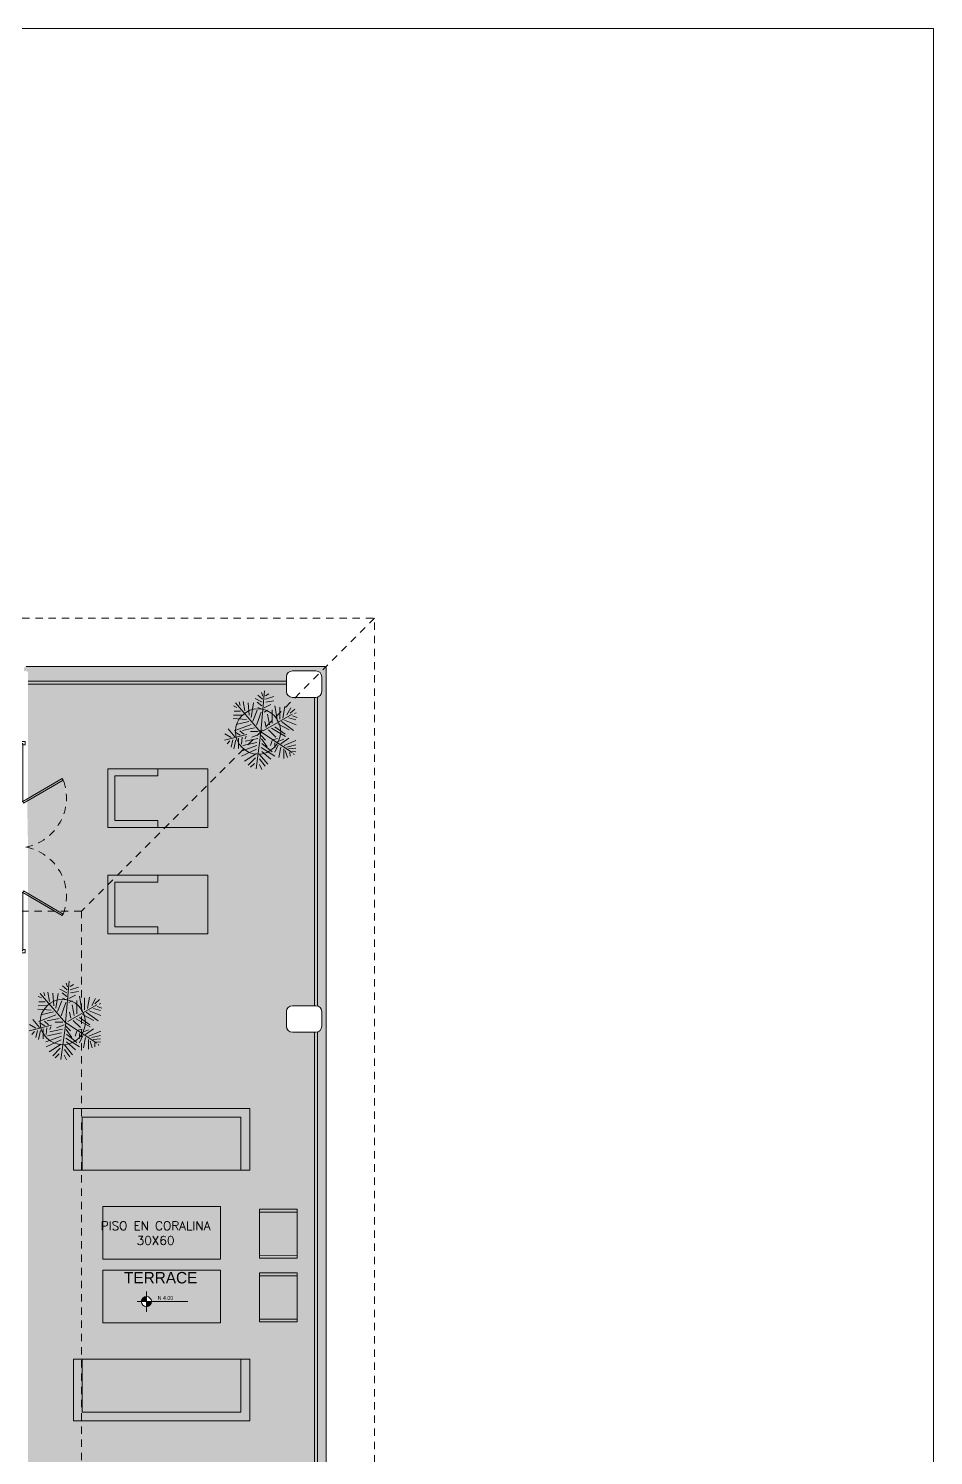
# Model space of a CAD drawing. Header units: metres. Extents: x 8 to 2416, y -346 to 476.
# Drawn here: x 229.57 to 244.97, y -186.77 to -162.48 of the extents above; entities that cross this region are included whole.
import ezdxf

# ---------------------------------------------------------------- set-up
doc = ezdxf.new("R2010")
doc.units = ezdxf.units.M
doc.linetypes.add('0', pattern=[0])
doc.linetypes.add('HIDDEN2', pattern=[0.1875, 0.125, -0.0625])
doc.layers.get('0').update_dxf_attribs({"color": 250, "linetype": '0', "lineweight": 20})
doc.layers.get('Defpoints').update_dxf_attribs({"color": 6})
for name, color, linetype, lineweight in [('01_Mobiliario', 19, 'Continuous', 0), ('A-DOOR', 35, 'Continuous', 5), ('A-WALL', 250, 'Continuous', 20), ('baños', 140, 'Continuous', 0), ('MOBILIARIOS', 252, 'Continuous', 0), ('muros bajitos', 252, 'Continuous', 5), ('piso', 253, 'Continuous', 0), ('SE-3', 253, 'Continuous', 5), ('textos', 7, 'Continuous', 0)]:
    doc.layers.add(name, color=color, linetype=linetype, lineweight=lineweight)
doc.layers.add('ARBOLES CTB', color=7, linetype='Continuous', lineweight=0, true_color=0x4f6a34, transparency=0.3)
doc.layers.add('Techos 1', color=7, linetype='HIDDEN2', lineweight=9, true_color=0x42391a)
doc.styles.add('ESC100-2mm', font='arial.ttf', dxfattribs={"height": 0.15})
doc.styles.get("Standard").update_dxf_attribs({"font": 'arial.ttf', "height": 0.1875})

# ---------------------------------------------------------------- blocks, each defined once
blk = doc.blocks.new('A$C309F5F81')
at = {"linetype": 'ByBlock'}
for p, q in [((0.6136189964782375, 0.8664082550321943), (0.5640721631448855, 0.9489838383655176)), ((0.5742355798116137, 0.6593341716988554), (0.6491911631449625, 0.9553357550321486)), ((0.1919754131449167, 0.7471233383655083), (0.1449694131449064, 0.7623680050321688)), ((0.5492164131449613, 0.4753283383655109), (0.1601556631449625, 0.8085645050321766)), ((0.2183837464783096, 0.790721505032149), (0.1980568298116054, 0.8377260883655246)), ((0.2680613298115873, 0.7444505050321588), (0.2680613298115873, 0.8282964216988482)), ((0.3188785798116101, 0.7101498383655205), (0.3226899131449841, 0.8359188383655116)), ((0.3773184964782672, 0.6656860883654865), (0.3658846631449819, 0.8397300050321626)), ((0.4014567464782317, 0.6351966716988606), (0.4408401631449692, 0.8003478383655072)), ((0.4408401631449692, 0.6034368383655071), (0.5272295798116033, 0.8282964216988482)), ((0.603455579811623, 0.8168629216988386), (0.4992800798116264, 0.9057904216988497)), ((0.5704243298116012, 0.6987163383655108), (0.5246887464782617, 0.7520728383655175)), ((0.5818581631448865, 0.7482616716988666), (0.5424747464782627, 0.8130517550321876)), ((0.6237824964783272, 0.7698583383655198), (0.7559074964783008, 0.7698583383655198)), ((0.6453798298115885, 0.8448115883654843), (0.7381214131449383, 0.8664082550321943)), ((0.6453798298115885, 0.8054293383655242), (0.7635300798115736, 0.8308372550321899)), ((0.6568137464782353, 0.8841937550321965), (0.6961971631449728, 0.9197647550321442)), ((0.2627119131449831, 0.6875512550321439), (0.1407504131449855, 0.7104183383655247)), ((0.3226899131449841, 0.6313855050321528), (0.1575336631449886, 0.6428190050321625)), ((0.3506394131449611, 0.6034368383655071), (0.1600744964782166, 0.5729474216988244)), ((0.3976454131449714, 0.5831105050321632), (0.2566274131449404, 0.5272132550321764)), ((0.4878461631449795, 0.5602434216988392), (0.5196069964782168, 0.7177722550321839)), ((0.5348521631449898, 0.5132389216988251), (0.5348521631449898, 0.6148703383655167)), ((0.5704243298116012, 0.496723755032189), (0.609807746478225, 0.5958145050321484)), ((0.5958329964782365, 0.6694972550321943), (0.6314050798116, 0.6809308383655086)), ((0.609807746478225, 0.720313005032164), (0.6987379964783145, 0.7304761716988644)), ((0.6263233298115551, 0.5170500883655329), (0.6618954964782802, 0.6822012550321794)), ((0.6771406631449395, 0.5284835883654857), (0.7165240798115633, 0.713961088365533)), ((0.7203354131449373, 0.5284835883654857), (0.7914795798115506, 0.736828171698857)), ((0.7673414131449476, 0.5361060050321491), (0.8588125798116266, 0.7292057550321935)), ((0.8232404131449016, 0.5322948383654982), (0.9248750798115566, 0.6898235883654813)), ((0.8778690798115463, 0.5475395050321588), (0.9769628298116118, 0.6428190050321625)), ((0.9528245798116473, 0.5602434216988392), (1.003641913144918, 0.6110591716988658)), ((0.5388216631449154, 0.4769296716988372), (-3.521734015521361e-09, 0.4306633383655019)), ((0.0711442464782408, 0.452260005032155), (0.02413816314498263, 0.4700455050321573)), ((0.06733291314498047, 0.4166890050321506), (0.04192424647823145, 0.3734956716988442)), ((0.1105276631449783, 0.4560711716988628), (0.05716949647825231, 0.5157796716988621)), ((0.1105276631449783, 0.4166890050321506), (0.07749641314495648, 0.3061647550321815)), ((0.1517239131449628, 0.4599320883655302), (0.1029049964782303, 0.5526210883654805)), ((0.1499110798116021, 0.4128778383654996), (0.1321249964782396, 0.3087055883655232)), ((0.1971257464783207, 0.4622022550321496), (0.1499110798116021, 0.5234020883655255)), ((0.2253398298116167, 0.4339873383655224), (0.1816718298115916, 0.3455470050321985)), ((0.2425276631449265, 0.4641480883655156), (0.2210552464782154, 0.5157796716988621)), ((0.2794245798116322, 0.4319315050321499), (0.2540159131448831, 0.3887381716988436)), ((0.452274079811616, 0.5322948383654982), (0.2794951631449862, 0.473856671698865)), ((0.5258492464782307, 0.4487156716988459), (0.3074447464783248, 0.06733083836548914)), ((0.448462746478242, 0.3633325050321439), (0.3074447464783248, 0.3900107550321756)), ((0.484034913144967, 0.406525838365507), (0.4052680798116057, 0.4255817550321801)), ((0.5131208298116121, 0.377038755032185), (0.6071328298116327, 0.2792185050321443)), ((0.5388216631449154, 0.4769296716988372), (0.8105360798115839, 0.06606042169881832)), ((0.5492164131449613, 0.4753283383655109), (1.023968829811622, 0.5399171716988569)), ((0.5869399131449313, 0.473856671698865), (0.6491911631449625, 0.4141482550321705)), ((0.6301346631449292, 0.468775171698848), (0.7355805798115966, 0.3950923383654974)), ((0.6923858298115988, 0.4649639216988355), (0.8029134964783111, 0.3277615050321963)), ((0.744473579811654, 0.473856671698865), (0.8588125798116266, 0.2921904216988302)), ((0.7952909131449246, 0.4649639216988355), (0.8981959964782504, 0.3468173383655078)), ((0.8346743298115484, 0.4929125883654812), (0.9642584964782941, 0.3861995883655247)), ((0.8931142464783193, 0.4929125883654812), (0.988396663144897, 0.4217705883655292)), ((0.9680697464783066, 0.496723755032189), (1.031591413144895, 0.4649639216988355)), ((0.4014567464782317, 0.2604305883655336), (0.1969170798116124, 0.2960016716988427)), ((0.3582619964782339, 0.1892885883655246), (0.2083509964782593, 0.1626103383654929)), ((0.3735072464782547, 0.22867075503218), (0.2159735798116458, 0.22867075503218)), ((0.4255949964783099, 0.3277615050321963), (0.2515456631448956, 0.3277615050321963)), ((0.4052680798116057, 0.205803671698856), (0.5196069964782168, 0.04827492169881609)), ((0.4332175798115827, 0.2528082550321749), (0.511984413144944, 0.1067130050321445)), ((0.4726009964783202, 0.2921904216988302), (0.5704243298116012, 0.1575287550321711)), ((0.4916574964782399, 0.3391950050321491), (0.5983738298115782, 0.1537175883655202)), ((0.6961971631449728, 0.2134260883655195), (0.6237824964783272, 0.1092538383654862)), ((0.6404348298115679, 0.3125194216988341), (0.6264599964782178, 0.2578925050321565)), ((0.6707884964782238, 0.2629714216988184), (0.635216413144974, 0.1740438383655025)), ((0.6517346631449641, 0.3294928383654785), (0.7203379964782357, 0.3510895050321885)), ((0.6843584964782963, 0.2931928383654956), (0.7491505798115554, 0.2957335883655325)), ((0.7101719131449613, 0.2489970883655239), (0.8067248298115715, 0.2947312550321719)), ((0.7381214131449383, 0.2134260883655195), (0.8740577464782859, 0.2413747550321652)), ((0.3150673298115976, 0.1346616716988471), (0.2235961631449186, 0.08384592169882055)), ((0.2947404131448934, 0.09146833836548396), (0.2401117464782487, 0.03175983836548468)), ((0.2985516631449059, 0.03557100503219246), (0.2909290798116331, 0.01270392169881163)), ((0.3303124964782569, 0.06351967169883821), (0.3506394131449611, 5.032187999631788e-09)), ((0.3544507464782214, 0.1105241716988523), (0.3811298298116412, 0.02032625503217034)), ((0.3862115798115724, 0.1664215050321438), (0.448462746478242, 0.01270392169881163)), ((0.7203354131449373, 0.1702326716988516), (0.653002413144975, 0.0165150883655194)), ((0.7381214131449383, 0.1346616716988471), (0.7101719131449613, 0.02032625503217034)), ((0.7635300798115736, 0.113065005032194), (0.7533666631449591, 0.02032625503217034)), ((0.7635300798115736, 0.1740438383655025), (0.8880324964782744, 0.1765846716988442)), ((0.7851274131449486, 0.1562583383655003), (0.8740577464782859, 0.1270393383654884)), ((0.792750079811583, 0.06606042169881832), (0.7991022464782986, 0.02032625503217034)), ((0.8067248298115715, 0.09527950503219174), (0.8600829964782974, 0.09146833836548396)), ((0.8245108298115724, 0.04827492169881609), (0.8422969131449349, 0.04192300503218505))]:
    blk.add_line(p, q, dxfattribs=at)
blk = doc.blocks.new('A$C2f9b60d5')
at = {"layer": 'A-DOOR'}
for p, q in [((1.633476927054289e-05, 0.1005227153823967), (1.4210854715202e-14, 0.000522715274215102)), ((0.03499999968198608, 0.00051699810502015), (0, 0.0005227152742079966)), ((1.633476927054289e-05, 0.1005227153823967), (0.06001633402468087, 0.1005129145209622)), ((0.03500980054343472, 0.06051699736043048), (0.03499999968198608, 0.00051699810502015)), ((0.06000980011680213, 0.0605129136681839), (0.03500980054343472, 0.06051699736043048)), ((0.06000980011680213, 0.0605129136681839), (0.0600163340244535, 0.1005129131717837)), ((3.540009737625837, 0.06000980278508194), (3.540016271533489, 0.1000098022886817)), ((3.540009737625837, 0.06000980278508194), (3.565009737199205, 0.06000571909283536)), ((3.600016270789126, 0.1000000027764258), (3.540016271533716, 0.1000098036378603)), ((3.565009737199205, 0.06000571909283536), (3.564999936337756, 5.719837425033347e-06)), ((3.564999936337756, 5.719837425033347e-06), (3.599999936019799, 2.668237186753686e-09)), ((3.600016270789126, 0.1000000027764258), (3.600016270789126, 0))]:
    blk.add_line(p, q, dxfattribs=at)
for points in [[(0.6314092330019889, 0.7340958971768075), (1.024707454436111, 0.06038800207075923), (1.050863378287204, 0.07565734714647476), (0.6575651568530816, 0.7493652422525443)], [(2.965838793269256, 0.7337145734945238), (2.572320495568988, 0.06013520305140219), (2.546169561538136, 0.07541309233165805), (2.939687859238404, 0.7489924627748081)], [(0.04460117791131779, 0.0605154306310709), (1.024707454436111, 0.06038800207075923), (1.02470250717073, 0.03010128506361553), (0.04459623064587959, 0.03022871362392721)], [(3.552426772093781, 0.06000777449115446), (2.572320495568988, 0.06013520305140219), (2.572315548303663, 0.02984848604425849), (3.552421824828457, 0.02972105748401077)]]:
    blk.add_lwpolyline(points, close=True, dxfattribs=at)
at = {"layer": 'A-DOOR', "linetype": 'HIDDEN2'}
for centre, start, end in [((0.9599614829443794, -0.04884636815482679), 10.76134296711832, 110.7488073156987), ((2.637030777241819, -0.04912031355443247), 69.23247441770859, 169.2199387662857)]:
    blk.add_arc(centre, 0.8535720901146175, start, end, dxfattribs=at)
blk = doc.blocks.new('PL BASE 2N NASAS 09')
at = {"layer": 'textos', "transparency": 33554534}
h = blk.add_hatch(color=256, dxfattribs=at)
h.dxf.hatch_style = 1
h.paths.add_polyline_path([(181.6118239073368, -15.86215013340063, 0.4142135623730951), (181.5252787192755, -15.9486953216134), (181.6118239073368, -15.9486953216134)])
h.paths.add_polyline_path([(181.6983690955496, -15.9486953216134), (181.6118239073368, -15.9486953216134), (181.6118239073368, -16.03524050982617, 0.4142135623730951)])
at = {"layer": 'A-WALL'}
for points in [[(184.4975462980298, -5.211728172700191), (184.0975462980298, -5.211728172700191, 0.414213562373095), (183.9975462980298, -5.311728172700185), (183.9975462980298, -5.561728172700185, 0.414213562373095), (184.0975462980298, -5.66172817270018), (184.4975462980298, -5.66172817270018, 0.414213562373095), (184.5975462980298, -5.561728172700185), (184.5975462980298, -5.311728172700185, 0.414213562373095)], [(184.4975462980298, -10.91172817270029), (184.0975462980298, -10.91172817270029, 0.414213562373095), (183.9975462980298, -11.01172817270029), (183.9975462980298, -11.26172817270029, 0.414213562373095), (184.0975462980298, -11.36172817270028), (184.4975462980298, -11.36172817270028, 0.414213562373095), (184.5975462980298, -11.26172817270029), (184.5975462980298, -11.01172817270029, 0.414213562373095)]]:
    blk.add_lwpolyline(points, format="xyb", close=True, dxfattribs=at)
at = {"layer": 'muros bajitos'}
for p, q in [((183.9975462263344, -5.388858893364954), (179.5975462263343, -5.388858893364954)), ((183.9975462263343, -5.436728172737503), (179.5975462263343, -5.436728172737503)), ((184.4743658247458, -5.661728172737497), (184.4743658247458, -10.91172817273761)), ((184.5243658247458, -5.658064609982461), (184.5243658247458, -10.91539173549273)), ((184.4743658247458, -11.3617281727376), (184.4743658247458, -24.76172817273761)), ((184.5243658247458, -11.35806460998256), (184.5243658247458, -24.76539173549264))]:
    blk.add_line(p, q, dxfattribs=at)
at = {"layer": 'piso'}
for p, q in [((179.5675462263342, -5.134908574326204), (184.6325462980298, -5.134908574326204)), ((184.6725462980297, -5.174908574326204), (184.6725462980299, -25.24854777111161))]:
    blk.add_line(p, q, dxfattribs=at)
blk.add_arc((184.6325462980298, -5.174908574326204), 0.04, 3.053332494204976e-13, 90, dxfattribs=at)
at = {"layer": 'Techos 1'}
for p, q in [((157.447546261613, -4.311728172737816), (185.4975462980297, -4.311728172737475)), ((185.4975462980297, -4.311728172737475), (180.5083658886492, -9.300908582120123)), ((185.4975462980299, -26.11172817273751), (185.4975462980297, -4.311728172737475))]:
    blk.add_line(p, q, dxfattribs=at)
blk.add_lwpolyline([(180.5083658886492, -9.300908582120115), (177.1135463058211, -9.300908582120115), (177.1135463058212, -21.12254776335566), (180.5083658886493, -21.12254776335566)], close=True, dxfattribs=at)
at = {"layer": 'textos'}
for p, q in [((181.6118239073368, -15.77471734776577), (181.6118239073368, -16.12267329546103)), ((181.458008491498, -15.9486953216134), (182.3188824713981, -15.9486953216134))]:
    blk.add_line(p, q, dxfattribs=at)
blk.add_circle((181.6118239073368, -15.9486953216134), 0.08654518812586502, dxfattribs=at)
at = {"color": 1, "rotation": 270}
blk.add_blockref('A$C2f9b60d5', (179.4470235827015, -6.41173457673775), dxfattribs=at)
at = {"layer": 'baños', "linetype": 'Continuous', "flags": 8}
for tag, p in [('MODELNUMBER', (167.1329024166141, -5.630616461235325, 2.857834639711941e-07)), ('TRADENAME', (167.1329024166694, -5.630658418648187, 2.857834639711941e-07)), ('MATERIAL', (167.132902416781, -5.630742991131916, 2.857834639711941e-07)), ('PRODUCT', (167.1329024167253, -5.630700704890165, 2.857834639711941e-07)), ('MODELNUMBER', (168.3076463902173, -5.630616461235325, 2.857834639711941e-07)), ('TRADENAME', (168.3076463902726, -5.630658418648187, 2.857834639711941e-07)), ('MATERIAL', (168.3076463903842, -5.630742991131916, 2.857834639711941e-07)), ('PRODUCT', (168.3076463903285, -5.630700704890165, 2.857834639711941e-07))]:
    blk.add_attdef(tag, p, '', height=2.537174511142602e-05, rotation=180.0000755047861, dxfattribs=at)
at = {"layer": 'textos', "insert": (180.1535429593516, -15.64193584075565), "char_height": 0.195, "width": 3.404876511770499, "attachment_point": 7}
blk.add_mtext('\\pxqc;{\\fChampagne & Limousines|b0|i0|c0|p34;TERRACE }', dxfattribs=at)
at = {"layer": 'textos', "insert": (181.804791628074, -15.85330806900663), "char_height": 0.065, "attachment_point": 1, "style": 'ESC100-2mm'}
blk.add_mtext_dynamic_manual_height_columns('{\\Ftxt|c0;N 4.00}', width=2.216942068900153, gutter_width=0.5, heights=[0], dxfattribs=at)
blk = doc.blocks.new('PL MUEBLES 2N NASAS 09')
at = {"layer": '01_Mobiliario'}
for p, q in [((230.7856635885726, 47.30498834352338), (232.7856635885726, 47.30498834352338)), ((230.7856635885726, 47.30498834352338), (230.7856635885726, 46.4049883435234)), ((230.7856635885726, 46.4049883435234), (232.7856635885726, 46.4049883435234))]:
    blk.add_line(p, q, dxfattribs=at)
at = {"layer": 'MOBILIARIOS'}
for p, q in [((230.8717521683628, 54.83786004731053), (230.8717521683628, 55.83786004731053)), ((230.8717521683628, 55.83786004731053), (232.5717521683629, 55.83786004731053)), ((230.991752168363, 54.95786004731042), (230.991752168363, 55.71786004731064)), ((231.721752168363, 55.71786004731064), (230.991752168363, 55.71786004731064)), ((231.721752168363, 55.83786004731053), (231.721752168363, 55.71786004731064)), ((232.5717521683629, 55.83786004731053), (232.5717521683629, 54.83786004731053)), ((231.721752168363, 54.95786004731042), (230.991752168363, 54.95786004731042)), ((231.721752168363, 54.83786004731053), (231.721752168363, 54.95786004731042)), ((232.5717521683629, 54.83786004731053), (230.8717521683628, 54.83786004731053)), ((230.8717521683628, 53.03019877373561), (230.8717521683628, 54.03019877373561)), ((230.8717521683628, 54.03019877373561), (232.5717521683629, 54.03019877373561)), ((231.721752168363, 54.03019877373561), (231.721752168363, 53.91019877373571)), ((232.5717521683629, 54.03019877373561), (232.5717521683629, 53.03019877373561)), ((230.991752168363, 53.1501987737355), (230.991752168363, 53.91019877373571)), ((231.721752168363, 53.91019877373571), (230.991752168363, 53.91019877373571)), ((232.5717521683629, 53.03019877373561), (230.8717521683628, 53.03019877373561)), ((231.721752168363, 53.1501987737355), (230.991752168363, 53.1501987737355)), ((231.721752168363, 53.03019877373561), (231.721752168363, 53.1501987737355)), ((230.2856635885726, 49.00793484732898), (230.2856635885726, 50.0579348473286)), ((230.2856635885726, 50.0579348473286), (233.2856635885726, 50.0579348473286)), ((233.2856635885726, 50.0579348473286), (233.2856635885726, 49.00793484732898)), ((230.4356635885727, 49.00793484732898), (230.4356635885727, 49.90793484732896)), ((230.4356635885727, 49.90793484732896), (233.1356635885725, 49.90793484732896)), ((233.1356635885725, 49.90793484732896), (233.1356635885725, 49.00793484732898)), ((233.2856635885726, 49.00793484732898), (230.2856635885726, 49.00793484732898)), ((230.7856635885726, 48.38947561081008), (232.7856635885726, 48.38947561081008)), ((230.7856635885726, 48.38947561081008), (230.7856635885726, 47.4894756108101)), ((232.7856635885726, 47.4894756108101), (232.7856635885726, 48.38947561081008)), ((234.0918932481211, 48.29099597572289), (233.451334571412, 48.29099597572289)), ((233.4517508178867, 48.34109508459809), (233.4517508178867, 47.51109508459817)), ((234.0918932481211, 48.34099424308167), (233.4517508178867, 48.34099424308167)), ((233.4517508178867, 48.34099424308167), (233.4517508178867, 47.51099424308163)), ((234.0918932481211, 47.50574078366739), (234.0918932481211, 48.33574078366743)), ((234.0918932481211, 47.50563994215108), (234.0918932481211, 48.335639942151)), ((230.7856635885726, 47.4894756108101), (232.7856635885726, 47.4894756108101)), ((233.4517508178867, 47.55617556827323), (234.0918932481211, 47.55566665050637)), ((233.4517508178867, 47.50566491780498), (234.0918932481211, 47.50566491780498)), ((232.7856635885726, 46.4049883435234), (232.7856635885726, 47.30498834352338)), ((234.0918932481211, 47.20660954995273), (233.451334571412, 47.20660954995273)), ((234.0918932481211, 47.25660781731139), (233.4517508178867, 47.25660781731139)), ((233.4517508178867, 47.25660781731139), (233.4517508178867, 46.42660781731146)), ((234.0918932481211, 46.4212535163808), (234.0918932481211, 47.25125351638084)), ((233.4517508178867, 46.47178914250296), (234.0918932481211, 46.4712802247362)), ((233.4517508178867, 46.42127849203482), (234.0918932481211, 46.42127849203482)), ((233.2856635885726, 45.78652910700438), (230.2856635885726, 45.7865291070045)), ((230.2856635885726, 45.7865291070045), (230.2856635885726, 44.73652910700488)), ((230.4356635885727, 45.7865291070045), (230.4356635885727, 44.88652910700441)), ((233.1356635885725, 44.88652910700452), (233.1356635885725, 45.7865291070045)), ((233.2856635885726, 44.73652910700488), (233.2856635885726, 45.7865291070045)), ((230.2856635885726, 44.73652910700488), (233.2856635885726, 44.73652910700488)), ((230.4356635885727, 44.88652910700441), (233.1356635885725, 44.88652910700452))]:
    blk.add_line(p, q, dxfattribs=at)
for points in [[(233.4517508178867, 48.34099424308167), (234.0918932481211, 48.34099424308167), (234.0918932481211, 47.50566491780498), (233.4517508178867, 47.50566491780498)], [(233.4517508178867, 47.25660781731139), (234.0918932481211, 47.25660781731139), (234.0918932481211, 46.42127849203482), (233.4517508178867, 46.42127849203482)]]:
    blk.add_lwpolyline(points, close=True, dxfattribs=at)
at = {"layer": 'piso'}
for centre in [(233.4278648605542, 56.47362203103154), (230.1034518905946, 51.52649950031949)]:
    blk.add_circle(centre, 0.3854807164790452, dxfattribs=at)
blk.add_blockref('PL BASE 2N NASAS 09', (49.91427858474094, 62.7170073077223))
at = {"layer": 'ARBOLES CTB', "xscale": -1.298522266356366, "yscale": 1.298522266356366, "zscale": 1.298522266356366, "rotation": 90}
for p in [(234.0943170283409, 57.16813947408417), (230.7699040583813, 52.22101694337212)]:
    blk.add_blockref('A$C309F5F81', p, dxfattribs=at)

msp = doc.modelspace()

# ---------------------------------------------------------------- hatches: boundary and pattern name
at = {"layer": 'SE-3', "true_color": 0xffc78f, "transparency": 33554483}
h = msp.add_hatch(color=31, dxfattribs=at)
h.dxf.hatch_style = 1
edge = h.paths.add_edge_path()
edge.add_line((234.1118248828085, -173.8632238283949), (234.0618248827708, -173.8632238283949))
edge.add_arc((234.0618248827708, -173.7632238283949), 0.1000000000000227, 180, 270, ccw=False)
edge.add_line((233.9618248827707, -173.7632238283949), (233.9618248827707, -173.6382238284322))
edge.add_line((233.9618248827707, -173.6382238284322), (229.5618248827708, -173.6382238284322))
edge.add_line((229.5618248827708, -173.6382238284322), (229.5618248827708, -174.5732383998171))
edge.add_line((229.5618248827708, -174.5732383998171), (229.5618248827721, -175.5853187066374))
edge.add_line((229.5618248827721, -175.5853187066374), (230.1453980646193, -175.2446394654345))
edge.add_line((230.1453980646193, -175.2446394654345), (230.1606674096949, -175.2707953892855))
edge.add_arc((229.3624557992876, -175.5731917153769), 0.8535720901145886, -76.4926385602086, 20.748807315706927, ccw=False)
edge.add_line((229.561824882763, -176.4031539323342), (229.5618248827631, -176.4203646462384))
edge.add_arc((229.362181853888, -177.2502610096743), 0.8535720901145907, -17.181386444612883, 76.47372620795852, ccw=False)
edge.add_line((230.1776627583398, -177.5024042378149), (230.4726444733901, -177.5024042378149))
edge.add_line((230.4726444733901, -177.5024042378149), (234.1118248828085, -173.8632238283949))
edge = h.paths.add_edge_path()
edge.add_line((230.1453986187543, -175.2446404146509), (229.5465560918169, -175.5942336173942))
edge.add_line((229.5465560918169, -175.5942336173942), (229.561824882763, -176.4031539323342))
edge.add_arc((229.3666580736794, -175.5786057960074), 0.8473309344571432, 283.3165756940752, 383.212228695693)
edge = h.paths.add_edge_path()
edge.add_line((229.5618248827631, -176.4203646462384), (229.5618248827682, -177.1596091516274))
edge.add_line((229.5618248827682, -177.1596091516274), (230.0438102440501, -177.502405510525))
edge.add_line((230.0438102440501, -177.502405510525), (230.1776627583398, -177.5024042378149))
edge.add_arc((229.362181853888, -177.2502610096743), 0.8535720901146279, 342.8186135553871, 436.4737262079585)
edge = h.paths.add_edge_path()
edge.add_line((230.4726444733902, -177.5024042378149), (230.1776627583398, -177.5024042378149))
edge.add_arc((229.3621818538882, -177.2502610096743), 0.8535720901144566, 339.2324744177048, 342.8186135553855, ccw=False)
edge.add_line((230.1602946302173, -177.5529180916708), (230.145016740937, -177.5790690257018))
edge.add_line((230.145016740937, -177.5790690257018), (230.0137907728898, -177.5024042378149))
edge.add_line((230.0137907728898, -177.5024042378149), (229.5618248827705, -177.5024042378149))
edge.add_line((229.5618248827705, -177.5024042378149), (229.5618248827757, -178.253238399863))
edge.add_line((229.5618248827757, -178.253238399863), (229.5618248823491, -180.1732514967907))
edge.add_line((229.5618248823491, -180.1732514967907), (229.5618248757619, -186.6531737922004))
edge.add_line((229.5618248757619, -186.6531737922004), (229.5618248828334, -188.5732092568259))
edge.add_line((229.5618248828334, -188.5732092568259), (229.5618248828166, -189.3240434190504))
edge.add_line((229.5618248828166, -189.3240434190504), (230.0143273571776, -189.3240434190504))
edge.add_line((230.0143273571776, -189.3240434190504), (230.1455394548771, -189.2473867344931))
edge.add_line((230.1455394548771, -189.2473867344931), (230.107615943455, -189.9929601717419))
edge.add_arc((229.9428121150796, -189.6373936860227), 0.3919028293006768, 53.08821326406428, 294.8675586777856, ccw=False)
edge.add_line((230.1781829667207, -189.3240434190504), (230.4726444733902, -189.3240434190504))
edge.add_line((230.4726444733902, -189.3240434190504), (230.4726444733902, -177.5024042378149))
h.paths.add_polyline_path([(229.5618248827682, -177.1596091516274), (229.5618248827687, -177.2383568879353), (230.0137907728898, -177.5024042378149), (230.0438102440501, -177.502405510525)], flags=17)
h.paths.add_polyline_path([(229.5618248827687, -177.2383568879353), (229.5618248827705, -177.5024042378149), (230.0137907728898, -177.5024042378149)], flags=17)
h.paths.add_polyline_path([(230.1453986187543, -175.2446404146509), (230.1453980646193, -175.2446394654345), (229.5618248827574, -175.585318706646), (229.5465560918169, -175.5942336173942)], flags=0)
edge = h.paths.add_edge_path()
edge.add_line((234.5968248827707, -173.3364055027311), (229.5318248110752, -173.3364055027311))
edge.add_arc((229.5318248110753, -173.3764055027312), 0.04000000000004889, 90.0000000000814, 167.7626403239091)
edge.add_line((229.4927336953826, -173.3679270197356), (229.4918248110752, -173.4132251011052))
edge.add_line((229.4918248110752, -173.4132251011052), (229.5218248827708, -173.4132251011052))
edge.add_arc((229.5218248827708, -173.4532251011051), 0.03999999999996362, -4.069988790433854e-11, 90.0000000000407, ccw=False)
edge.add_line((229.5618248827708, -173.4532251011052), (229.5618248827708, -173.6382238284322))
edge.add_line((229.5618248827708, -173.6382238284322), (233.9618248827707, -173.6382238284322))
edge.add_line((233.9618248827707, -173.6382238284322), (233.9618248827707, -173.5132251011051))
edge.add_arc((234.0618248827708, -173.5132251011051), 0.1000000000000227, 90, 180, ccw=False)
edge.add_line((234.0618248827708, -173.4132251011051), (234.4618248827707, -173.4132251011051))
edge.add_arc((234.4618248827707, -173.5132251011051), 0.09999999999999432, 44.99999999998852, 90, ccw=False)
edge.add_line((234.5325355608894, -173.4425144229864), (234.6260043170185, -173.3490456668949))
edge.add_arc((234.5968248827707, -173.3764055027312), 0.04000000000007836, 43.15669113182741, 89.99999999995929)
edge = h.paths.add_edge_path()
edge.add_line((234.4886444094868, -173.8632238283949), (234.1118248828085, -173.8632238283949))
edge.add_line((234.1118248828085, -173.8632238283949), (230.4726444733902, -177.5024042378148))
edge.add_line((230.4726444733902, -177.5024042378148), (230.4726444733902, -189.3240434190504))
edge.add_line((230.4726444733902, -189.3240434190504), (234.111824882734, -192.963223828395))
edge.add_line((234.111824882734, -192.963223828395), (234.4886444094868, -192.963223828395))
edge.add_line((234.4886444094868, -192.963223828395), (234.4886444094868, -187.7123014606605))
edge.add_line((234.4886444094868, -187.7123014606605), (234.0618248827708, -187.7123014606605))
edge.add_arc((234.0618248827708, -187.6123014606604), 0.1000000000000227, 180, 270, ccw=False)
edge.add_line((233.9618248827707, -187.6123014606604), (233.9618248827707, -187.3623014606605))
edge.add_arc((234.0618248827708, -187.3623014606605), 0.1000000000000227, 90, 180, ccw=False)
edge.add_line((234.0618248827708, -187.2623014606605), (234.4886444094868, -187.2623014606605))
edge.add_line((234.4886444094868, -187.2623014606605), (234.4886444094868, -179.563223828395))
edge.add_line((234.4886444094868, -179.563223828395), (234.0618248827708, -179.563223828395))
edge.add_arc((234.0618248827708, -179.463223828395), 0.1000000000000227, 180, 270, ccw=False)
edge.add_line((233.9618248827707, -179.463223828395), (233.9618248827707, -179.213223828395))
edge.add_arc((234.0618248827707, -179.213223828395), 0.09999999999999432, 89.99999999998369, 180, ccw=False)
edge.add_line((234.0618248827708, -179.113223828395), (234.4886444094868, -179.113223828395))
edge.add_line((234.4886444094868, -179.113223828395), (234.4886444094868, -173.8632238283949))
edge = h.paths.add_edge_path(flags=16)
edge.add_arc((231.5761024920778, -184.1501909773081), 0.08654518812585366, 0, 360)
edge = h.paths.add_edge_path()
edge.add_arc((234.5968248827713, -173.3764042300207), 0.03999999999939519, 359.9999999996336, 403.1566911320836)
edge.add_line((234.6260043170185, -173.3490443941848), (234.5325355609082, -173.4425131502951))
edge.add_arc((234.4618248827708, -173.5132238283949), 0.09999999999998473, 0, 44.99999998477739, ccw=False)
edge.add_line((234.5618248827708, -173.5132238283949), (234.5618248827708, -173.7632238283949))
edge.add_arc((234.4618248827708, -173.7632238283949), 0.09999999999999432, -74.44309708617828, 0, ccw=False)
edge.add_line((234.4886444094868, -173.8595602855995), (234.4886444094868, -179.1168873711904))
edge.add_arc((234.4618248827708, -179.213223828395), 0.1000000000000056, 0, 74.44309708617828, ccw=False)
edge.add_line((234.5618248827708, -179.213223828395), (234.5618248827708, -179.463223828395))
edge.add_arc((234.4618248827708, -179.463223828395), 0.09999999999999432, -74.44309708617828, 0, ccw=False)
edge.add_line((234.4886444094868, -179.5595602855996), (234.4886444094868, -187.265965003456))
edge.add_arc((234.4618248827708, -187.3623014606605), 0.1000000000000056, 0, 74.44309708617828, ccw=False)
edge.add_line((234.5618248827708, -187.3623014606605), (234.5618248827708, -187.6123014606604))
edge.add_arc((234.4618248827708, -187.6123014606604), 0.09999999999999432, -74.44309708617828, 0, ccw=False)
edge.add_line((234.4886444094868, -187.708637917865), (234.4886444094868, -192.9668873711904))
edge.add_arc((234.4618248827709, -193.0632238283951), 0.1000000000000375, 0, 74.44309708623399, ccw=False)
edge.add_line((234.5618248827709, -193.0632238283951), (234.5618248827709, -193.3132238283949))
edge.add_arc((234.4618248827703, -193.3132238283947), 0.1000000000005912, 314.9999999851113, 359.99999999985346, ccw=False)
edge.add_line((234.532535560871, -193.3839345065321), (234.6260043170006, -193.4774032626617))
edge.add_arc((234.5968248827702, -193.4500434268061), 0.04000000000060646, 316.8433088308209, 359.9999999996336)
edge.add_line((234.6368248827708, -193.4500434268064), (234.6368248827707, -173.3764042300209))
edge = h.paths.add_edge_path()
edge.add_line((233.9618248827709, -193.2360931078047), (229.5618248827708, -193.2360931078047))
edge.add_line((229.5618248827708, -193.2360931078047), (229.5618248827708, -193.3732238283949))
edge.add_arc((229.5218248827708, -193.3732238283949), 0.03999999999999204, -90, 0, ccw=False)
edge.add_line((229.5218248827708, -193.413223828395), (229.4918248110752, -193.413223828395))
edge.add_line((229.4918248110752, -193.413223828395), (229.4918248110752, -193.4500434268064))
edge.add_arc((229.5318248110752, -193.4500434268064), 0.03999999999999204, 180, 270)
edge.add_line((229.5318248110752, -193.4900434268064), (234.5968248827708, -193.4900434268064))
edge.add_arc((234.5968248827708, -193.4500434268064), 0.03999999999999204, 270, 316.8433088305034)
edge.add_line((234.6260043170006, -193.4774032626617), (234.532535560871, -193.3839345065321))
edge.add_arc((234.4618248827706, -193.3132238283943), 0.1000000000006278, 270.00000000014654, 314.99999998484645, ccw=False)
edge.add_line((234.4618248827709, -193.413223828395), (234.0618248827709, -193.413223828395))
edge.add_arc((234.0618248827709, -193.3132238283949), 0.1000000000000227, 180, 270, ccw=False)
edge.add_line((233.9618248827709, -193.3132238283949), (233.9618248827709, -193.2360931078047))
edge = h.paths.add_edge_path()
edge.add_line((230.4726444733902, -189.3240434190504), (230.1781829667207, -189.3240434190504))
edge.add_arc((229.3627045678281, -189.5761947505205), 0.8535720901146124, -76.50981148086129, 17.181955786327876, ccw=False)
edge.add_line((229.5618248827503, -190.4062166858981), (229.5618248827503, -190.423176438387))
edge.add_arc((229.3629785132277, -191.253264044818), 0.853572090114624, -20.748807315696695, 76.52872097409289, ccw=False)
edge.add_line((230.1611901236351, -191.5556603709092), (230.1459207785593, -191.5818162947604))
edge.add_line((230.1459207785593, -191.5818162947604), (229.5618248827504, -191.2408319028044))
edge.add_line((229.5618248827504, -191.2408319028044), (229.5618248827504, -192.2755092569809))
edge.add_line((229.5618248827504, -192.2755092569809), (229.5618248827664, -193.1360931078047))
edge.add_line((229.5618248827664, -193.1360931078047), (233.9618248827709, -193.1360931078047))
edge.add_line((233.9618248827709, -193.1360931078047), (233.9618248827709, -193.0632238283951))
edge.add_arc((234.0618248827709, -193.0632238283951), 0.1000000000000227, 90, 180, ccw=False)
edge.add_line((234.0618248827709, -192.963223828395), (234.111824882734, -192.963223828395))
edge.add_line((234.111824882734, -192.963223828395), (230.4726444733902, -189.3240434190504))
h.paths.add_polyline_path([(233.9618248827709, -193.1360931078047), (229.5618248827708, -193.1360931078047), (229.5618248827708, -193.2360931078047), (233.9618248827709, -193.2360931078047)])
h.paths.add_polyline_path([(230.0143273571776, -189.3240434190504), (229.5618248827502, -189.3240434190504), (229.5618248827502, -189.3240446917605)], flags=0)
h.paths.add_polyline_path([(230.1076159434551, -189.992960171742), (230.1455394548771, -189.2473867344931), (230.0143273571776, -189.3240434190504), (230.0743674081768, -189.3240434190504)], flags=16)
h.paths.add_polyline_path([(230.0743674081768, -189.3240434190504), (230.0143273571776, -189.3240434190504), (229.5618248827502, -189.3240446917606), (229.5618248827502, -189.6234808290354)], flags=16)
edge = h.paths.add_edge_path(flags=17)
edge.add_line((230.1781829667207, -189.3240434190504), (230.0743674081768, -189.3240434190504))
edge.add_line((230.0743674081768, -189.3240434190504), (229.5618248827502, -189.6234808290354))
edge.add_line((229.5618248827502, -189.6234808290354), (229.5618248827503, -190.4062166858981))
edge.add_arc((229.3627045678281, -189.5761947505205), 0.8535720901146236, 283.4901885191387, 377.1819557863279)
edge = h.paths.add_edge_path(flags=17)
edge.add_line((229.5618248827503, -190.423176438387), (229.5618248827504, -191.2408319028044))
edge.add_line((229.5618248827504, -191.2408319028044), (230.1459207785593, -191.5818162947604))
edge.add_line((230.1459207785593, -191.5818162947604), (230.1611901236352, -191.5556603709091))
edge.add_arc((229.3629785132277, -191.253264044818), 0.8535720901146474, 339.251192684315, 436.5287209740911)
h.paths.add_polyline_path([(229.5618248827504, -191.2057620174214), (229.5618248827504, -191.2408319028044), (230.1459207785593, -191.5818162947604), (230.1611901236351, -191.5556603709093)], flags=16)
edge = h.paths.add_edge_path(flags=17)
edge.add_line((230.1776627583398, -177.5024042378149), (230.0738308238889, -177.5024042378149))
edge.add_line((230.0738308238889, -177.5024042378149), (230.1602946302172, -177.5529180916709))
edge.add_arc((229.362181853888, -177.2502610096741), 0.8535720901147061, 339.2324744176929, 342.8186135553767)
h.paths.add_polyline_path([(230.0738308238889, -177.5024042378149), (230.0137907728898, -177.5024042378149), (230.145016740937, -177.5790690257018), (230.1602946302172, -177.5529180916709)], flags=16)
edge = h.paths.add_edge_path(flags=16)
edge.add_line((230.107615943455, -189.992960171742), (230.0743674081768, -189.3240434190504))
edge.add_line((230.0743674081768, -189.3240434190504), (230.1781829667207, -189.3240434190504))
edge.add_arc((229.9428121150811, -189.6373936860229), 0.3919028292999666, 53.0882132642604, 294.8675586775965)

# ---------------------------------------------------------------- linework, layer by layer
at = {"layer": 'Defpoints', "lineweight": 13}
msp.add_lwpolyline([(188.6752055845864, -162.4772913576526), (244.9732912130712, -162.4772913576526), (244.9732912130712, -203.2662952630357), (188.6752055845864, -203.2662952630357)], close=True, dxfattribs=at)

# ---------------------------------------------------------------- block references
msp.add_blockref('PL MUEBLES 2N NASAS 09', (0.05000000000003979, -230.9185042361272))

# ---------------------------------------------------------------- texts
at = {"layer": 'textos', "color": 5, "insert": (233.853151110389, -183.1846502886139), "char_height": 0.15, "width": 4.239917131042262, "attachment_point": 9}
msp.add_mtext('\\pxqc;{\\Fromans|c0;PISO EN CORALINA ^J30X60}', dxfattribs=at)

doc.saveas('drawing.dxf')
